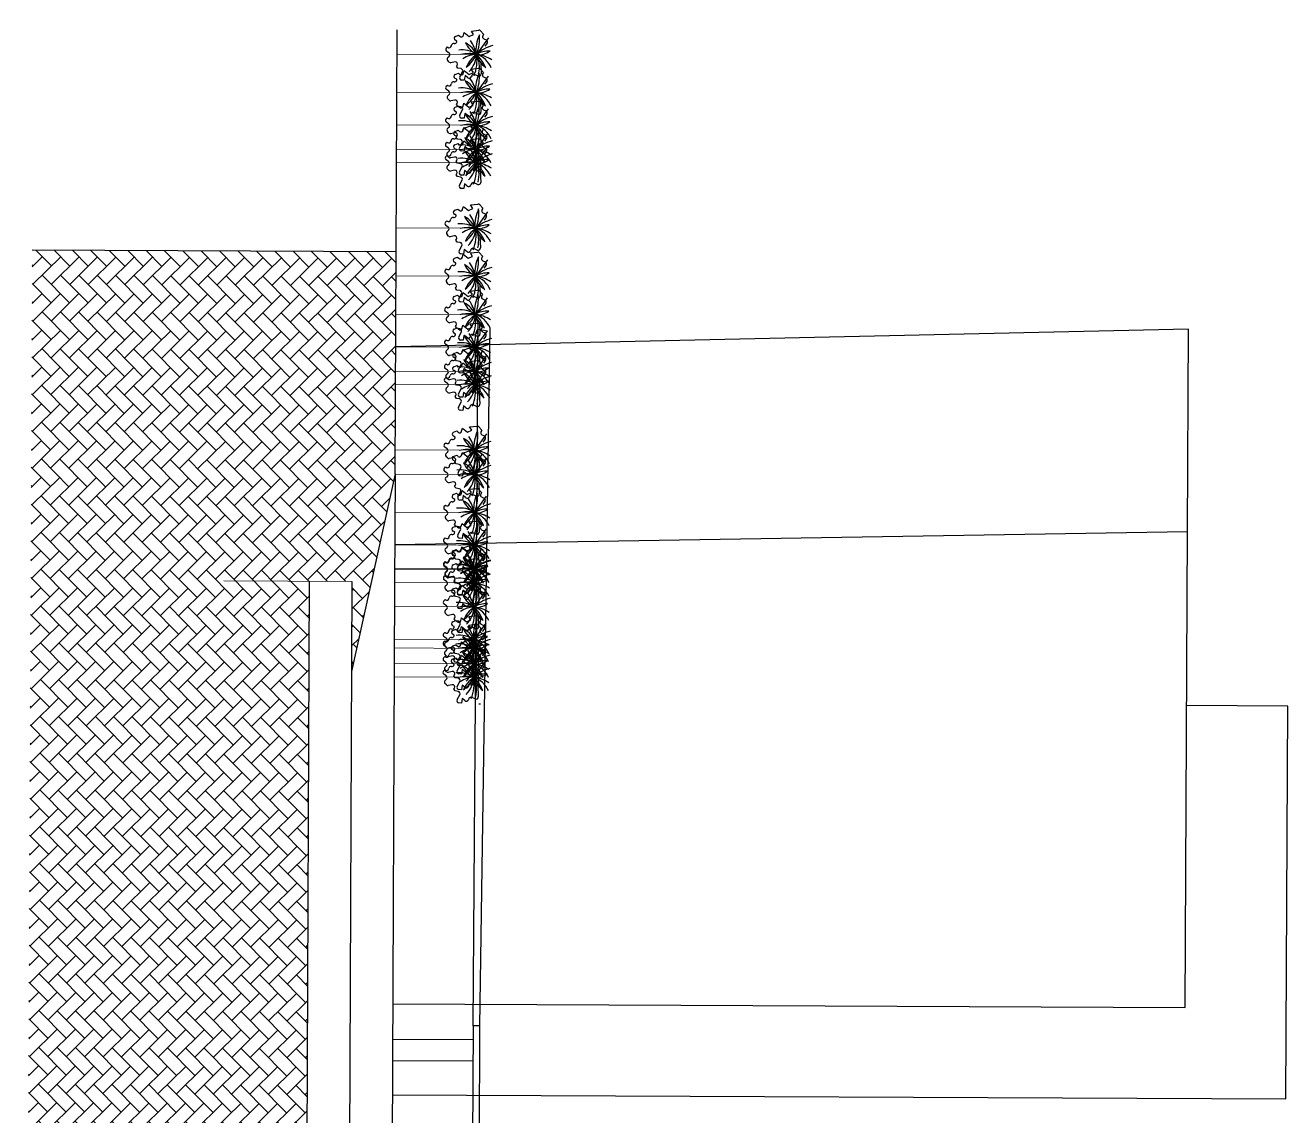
# Model space of a CAD drawing. Header units: metres. Extents: x 322294 to 7190115, y 7390841 to 10157759.
# Drawn here: x 323511.2 to 323869.3, y 7391060.1 to 7391369.4 of the extents above; entities that cross this region are included whole.
import ezdxf

# ---------------------------------------------------------------- set-up
doc = ezdxf.new("R2010")
doc.units = ezdxf.units.M
doc.layers.get('0').update_dxf_attribs({"lineweight": 18})
doc.layers.add('greeb', color=92, linetype='Continuous')
doc.layers.add('Piso externo', color=254, linetype='Continuous')
for name, color, linetype, lineweight in [('linagrossa', 7, 'Continuous', 25), ('madeira', 22, 'Continuous', 15), ('PISO', 254, 'Continuous', 9)]:
    doc.layers.add(name, color=color, linetype=linetype, lineweight=lineweight)

# ---------------------------------------------------------------- blocks, each defined once
blk = doc.blocks.new('tree-pl-31')
at = {"color": 0, "linetype": 'ByBlock'}
for p, q in [((-1.118, 0.086), (-0.991, 0.248)), ((-0.991, 0.248), (-0.91, 0.222)), ((-0.025, 0.096), (-0.862, 0.508)), ((-0.783, 0.29), (-0.75, 0.409)), ((-0.607, 0.471), (-0.458, 0.392)), ((0.314, 0.334), (0.829, 0.44)), ((0.946, 0.317), (0.902, 0.145)), ((0.977, 0.023), (1.035, 0.01)), ((-1.042, -0.33), (-1.136, -0.004)), ((-0.905, -0.207), (-1.042, -0.33)), ((-0.926, -0.64), (-0.782, -0.388)), ((-0.782, -0.388), (-0.905, -0.207)), ((0.74, -0.513), (0.74, -0.655)), ((1.118, -0.503), (0.872, -0.418)), ((1.101, -0.136), (1.021, -0.279)), ((1.021, -0.279), (1.238, -0.279)), ((1.238, -0.279), (1.25, -0.398)), ((-0.787, -0.657), (-0.926, -0.64)), ((-0.761, -0.878), (-0.716, -0.812)), ((-0.679, -1.011), (-0.761, -0.878)), ((-0.472, -0.907), (-0.499, -0.99)), ((-0.446, -0.906), (-0.472, -0.907)), ((-0.214, -1.12), (-0.244, -1.12)), ((0.32, -1.182), (0.291, -1.15)), ((0.533, -1.094), (0.473, -1.174)), ((0.481, -0.835), (0.551, -1.015)), ((0.668, -0.734), (0.62, -0.71)), ((0.74, -0.655), (0.668, -0.734)), ((-0.14, -1.29), (-0.129, -1.269)), ((-0.077, -1.333), (-0.14, -1.29)), ((0.128, -1.175), (0.069, -1.294))]:
    blk.add_line(p, q, dxfattribs=at)
for centre, radius, start, end in [((1.134, 1.495), 1.837, 204.01258, 231.15221), ((-1.182, -0.151), 1.219, 11.35568, 42.1465), ((0.929, 0.831), 1.219, 187.74703, 218.98324), ((1.485, -0.961), 1.837, 121.9513, 146.58474), ((-1.047, 1.569), 1.837, 303.45503, 328.08846), ((1.163, -0.151), 1.219, 124.5644, 168.64432), ((1.805, 0.115), 1.837, 157.61267, 180.81329), ((-1.04, 0.024), 0.1, 141.86272, 196.07988), ((-0.44, -1.708), 1.837, 77.33424, 105.43579), ((-0.44, 1.834), 1.837, 254.56421, 282.66576), ((-0.88, 0.317), 0.1, 252.24341, 344.54933), ((-0.654, 0.383), 0.1, 62.15895, 164.54933), ((0.679, -1.616), 1.837, 111.56279, 134.18424), ((-1.181, 0.474), 1.219, 305.80884, 342.56663), ((0.68, -0.921), 1.219, 123.73175, 160.48954), ((1.083, -0.411), 1.219, 157.12713, 196.64003), ((0.719, -0.892), 1.219, 84.39933, 129.21764), ((-0.565, -1.675), 1.837, 48.96319, 73.76269), ((1.163, 0.343), 1.219, 191.35568, 223.75306), ((1.805, 0.077), 1.837, 179.18671, 202.43807), ((0.558, -1.662), 1.837, 77.21474, 107.99123), ((0.114, -1.127), 1.219, 55.24334, 95.82227), ((0.895, 0.903), 1.219, 222.07606, 257.97502), ((0.849, 0.342), 0.1, 345.74529, 101.55475), ((0.999, 0.121), 0.1, 165.74529, 257.31082), ((1.013, -0.088), 0.1, 330.96283, 77.31082), ((0.84, -0.513), 0.1, 71.08283, 180), ((1.151, -0.408), 0.1, 251.08283, 6.00473), ((-0.798, -0.756), 0.1, 325.85938, 83.2062), ((-0.594, -0.959), 0.1, 211.51649, 342.00791), ((-0.442, -1.006), 0.1, 356.15566, 92.29225), ((-0.242, -1.02), 0.1, 176.15566, 268.75374), ((-0.216, -1.22), 0.1, 330.5417, 88.75374), ((0.218, -1.219), 0.1, 43.07036, 153.92079), ((0.574, -0.799), 0.1, 62.83364, 201.1591), ((0.453, -1.034), 0.1, 322.83506, 10.9464), ((-0.021, -1.25), 0.1, 235.69401, 333.92079), ((0.393, -1.113), 0.1, 223.07036, 322.83506)]:
    blk.add_arc(centre, radius, start, end, dxfattribs=at)

msp = doc.modelspace()

# ---------------------------------------------------------------- hatches: boundary and pattern name
at = {"layer": 'linagrossa'}
h = msp.add_hatch(dxfattribs=at)
h.set_pattern_fill('AR-HBONE', color=256, scale=0.036299, angle=-90.26123)
h.set_pattern_definition([(314.738773, (315673.0615, 7400743.27), (5.2155024, -0.0237791), [11.0638663, -3.6879554]), (44.738773, (315675.6573, 7400740.6504), (5.2155024, -0.0237791), [11.0638663, -3.6879554])])
h.paths.add_polyline_path([(323614.397, 7390868.499), (323614.513, 7390893.962), (323602.666, 7390949.305), (323602.5, 7390912.925), (323590.4, 7390912.981), (323591.762, 7391211.698), (323603.862, 7391211.643), (323603.746, 7391186.136), (323616.101, 7391242.227), (323616.388, 7391305.174), (323513.189, 7391305.644), (323511.198, 7390868.969)])

# ---------------------------------------------------------------- linework, layer by layer
for p, q in [((323616.101, 7391242.227), (323616.675, 7391368.121)), ((323616.388, 7391305.174), (323513.189, 7391305.644)), ((323841.088, 7391283.168), (323616.265, 7391278.201)), ((323638.205, 7391085.606), (323639.673, 7391283.207)), ((323639.673, 7391283.207), (323642.277, 7391282.759)), ((323640.163, 7391085.597), (323643.054, 7391283.584)), ((323840.826, 7391225.684), (323841.088, 7391283.168)), ((323616.101, 7391242.227), (323603.746, 7391186.136)), ((323840.826, 7391225.684), (323616.009, 7391222.006)), ((323840.211, 7391090.8), (323840.826, 7391225.684)), ((323591.762, 7391211.698), (323590.4, 7390912.981)), ((323603.862, 7391211.643), (323602.996, 7391021.84)), ((323615.956, 7391210.378), (323615.096, 7391021.785)), ((323640.281, 7391176.846), (323639.817, 7391176.848)), ((323869.28, 7391176.311), (323840.602, 7391176.442)), ((323868.772, 7391064.877), (323869.28, 7391176.311)), ((323615.415, 7391091.825), (323840.211, 7391090.8)), ((323638.205, 7391085.606), (323638.056, 7391053.035)), ((323640.163, 7391085.597), (323638.205, 7391085.606)), ((323640.014, 7391052.877), (323640.163, 7391085.597)), ((323638.186, 7391081.628), (323615.369, 7391081.732)), ((323615.342, 7391075.749), (323638.159, 7391075.645)), ((323615.298, 7391066.032), (323868.772, 7391064.877))]:
    msp.add_line(p, q, dxfattribs=at)
at = {"layer": 'madeira'}
for p, q in [((323638.979, 7391361.161), (323616.644, 7391361.263)), ((323638.93, 7391350.345), (323616.594, 7391350.446)), ((323638.888, 7391341.046), (323616.552, 7391341.148)), ((323638.856, 7391334.189), (323616.521, 7391334.29)), ((323638.839, 7391330.42), (323616.504, 7391330.522)), ((323638.754, 7391311.824), (323616.419, 7391311.926)), ((323638.692, 7391298.214), (323616.357, 7391298.316)), ((323638.643, 7391287.398), (323616.307, 7391287.499)), ((323638.601, 7391278.099), (323616.265, 7391278.201)), ((323638.569, 7391271.242), (323616.234, 7391271.343)), ((323638.552, 7391267.473), (323616.217, 7391267.575)), ((323638.467, 7391248.877), (323616.132, 7391248.979)), ((323638.436, 7391242.019), (323616.1, 7391242.121)), ((323638.387, 7391231.203), (323616.051, 7391231.304)), ((323638.344, 7391221.905), (323616.009, 7391222.006)), ((323638.314, 7391215.23), (323615.978, 7391215.331)), ((323638.313, 7391215.047), (323615.978, 7391215.149)), ((323638.296, 7391211.278), (323615.96, 7391211.38)), ((323638.265, 7391204.413), (323615.929, 7391204.515)), ((323638.222, 7391195.115), (323615.887, 7391195.217)), ((323638.211, 7391192.682), (323615.876, 7391192.784)), ((323638.191, 7391188.257), (323615.855, 7391188.359)), ((323638.174, 7391184.489), (323615.838, 7391184.59))]:
    msp.add_line(p, q, dxfattribs=at)
at = {"layer": 'PISO'}
msp.add_line((323567.563, 7391211.808), (323603.862, 7391211.643), dxfattribs=at)
at = {"layer": 'Piso externo'}
msp.add_line((323616.101, 7391242.227), (323615.956, 7391210.378), dxfattribs=at)

# ---------------------------------------------------------------- block references
at = {"layer": 'greeb', "xscale": 6.176816214400943, "yscale": 6.176816214400943, "zscale": 6.176816214400943, "rotation": 260.4509584011454}
for p in [(323638.681, 7391361.093), (323638.631, 7391350.276), (323638.589, 7391340.978), (323638.558, 7391334.12), (323638.54, 7391330.352), (323638.456, 7391311.756), (323638.394, 7391298.146), (323638.344, 7391287.329), (323638.302, 7391278.031), (323638.271, 7391271.173), (323638.254, 7391267.405), (323638.169, 7391248.808), (323638.137, 7391241.951), (323638.088, 7391231.134), (323638.046, 7391221.836), (323638.014, 7391214.978), (323638.015, 7391215.161), (323637.997, 7391211.21), (323637.966, 7391204.344), (323637.913, 7391192.614), (323637.924, 7391195.046), (323637.892, 7391188.188), (323637.875, 7391184.42)]:
    msp.add_blockref('tree-pl-31', p, dxfattribs=at)

doc.saveas('drawing.dxf')
